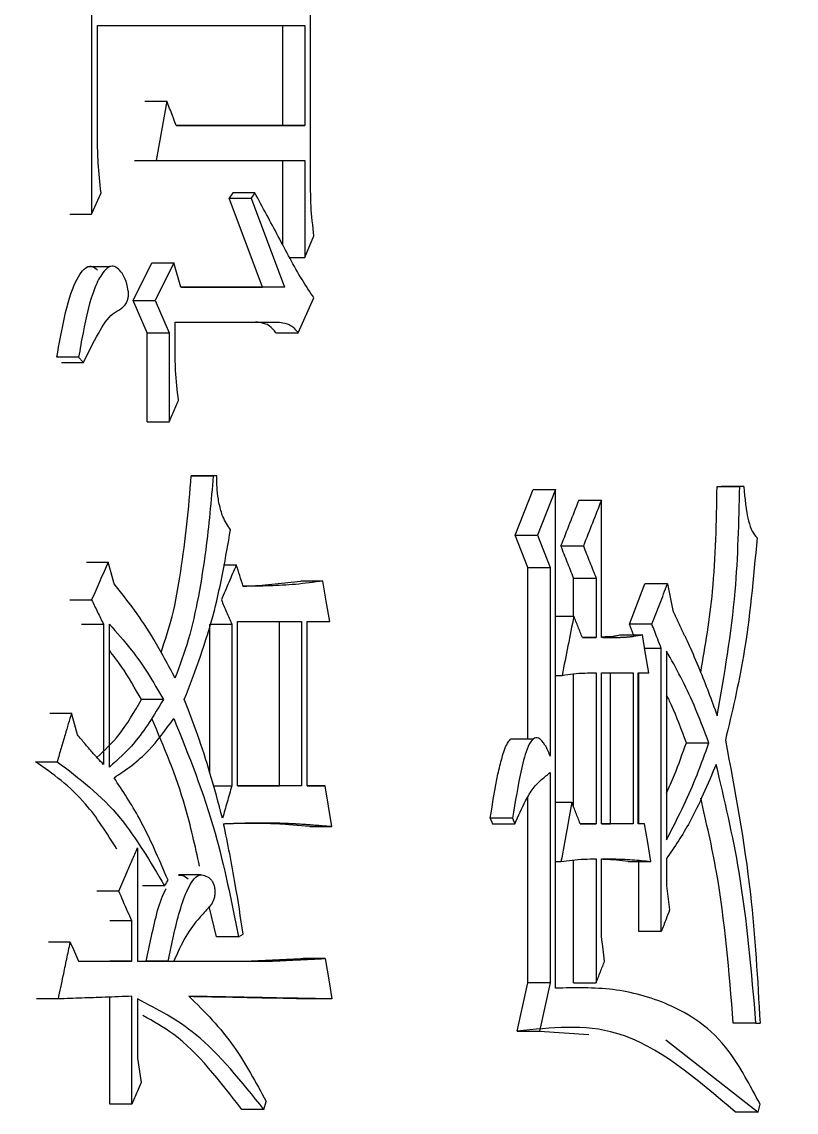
# Model space of a CAD drawing. Header units: millimetres. Extents: x 2180 to 4616, y 795 to 2518.
# Drawn here: x 3053.872 to 3056.977, y 1026.714 to 1031.089 of the extents above; entities that cross this region are included whole.
import ezdxf

# ---------------------------------------------------------------- set-up
doc = ezdxf.new("R2010")
doc.units = ezdxf.units.MM

msp = doc.modelspace()

# ---------------------------------------------------------------- linework, layer by layer
at = {"color": 7, "linetype": 'Continuous', "lineweight": 25}
for p, q in [((3055.0298, 1030.4462), (3055.0298, 1032.0363)), ((3054.1521, 1031.6036), (3054.1521, 1030.3164)), ((3054.1758, 1031.0736), (3055.0071, 1031.0736)), ((3054.1758, 1030.6192), (3054.1758, 1031.0736)), ((3054.9185, 1030.6733), (3054.9185, 1031.0736)), ((3055.0071, 1031.0736), (3055.0071, 1030.6733)), ((3054.3658, 1030.7707), (3054.4537, 1030.7707)), ((3054.4537, 1030.7707), (3054.4115, 1030.5327)), ((3055.0071, 1030.6733), (3054.491, 1030.6733)), ((3054.491, 1030.6733), (3054.9185, 1030.6733)), ((3054.9185, 1030.6733), (3055.0071, 1030.6733)), ((3054.3237, 1030.5327), (3054.4115, 1030.5327)), ((3054.4115, 1030.5327), (3055.0071, 1030.5327)), ((3054.9185, 1030.195), (3054.9185, 1030.5327)), ((3055.0071, 1030.5327), (3055.0071, 1030.1433)), ((3054.1521, 1030.3164), (3054.19, 1030.4029)), ((3054.7177, 1030.4029), (3054.7039, 1030.3813)), ((3054.806, 1030.4029), (3054.7177, 1030.4029)), ((3054.806, 1030.4029), (3054.7922, 1030.3813)), ((3054.7039, 1030.3813), (3054.7922, 1030.3813)), ((3054.8366, 1030.0243), (3054.7039, 1030.3813)), ((3054.7922, 1030.3813), (3054.9251, 1030.0243)), ((3054.0646, 1030.3164), (3054.1521, 1030.3164)), ((3055.0071, 1030.1433), (3055.0434, 1030.2298)), ((3054.947, 1030.1433), (3055.0071, 1030.1433)), ((3054.2239, 1030.1058), (3054.1358, 1030.1058)), ((3054.319, 1029.9702), (3054.3938, 1030.1216)), ((3054.3938, 1030.1216), (3054.4817, 1030.1216)), ((3054.4817, 1030.1216), (3054.4068, 1029.9702)), ((3054.5097, 1030.0243), (3054.4817, 1030.1216)), ((3054.9251, 1030.0243), (3054.5097, 1030.0243)), ((3054.5097, 1030.0243), (3054.8366, 1030.0243)), ((3054.9251, 1030.0243), (3054.8366, 1030.0243)), ((3054.319, 1029.9702), (3054.4068, 1029.9702)), ((3054.3751, 1029.8404), (3054.319, 1029.9702)), ((3054.4068, 1029.9702), (3054.463, 1029.8404)), ((3054.9798, 1029.8404), (3055.0434, 1029.981)), ((3054.4864, 1029.8837), (3054.8976, 1029.8837)), ((3054.4864, 1029.7863), (3054.4864, 1029.8837)), ((3054.8092, 1029.8837), (3054.8976, 1029.8837)), ((3054.3751, 1029.8404), (3054.463, 1029.8404)), ((3054.3751, 1029.4834), (3054.3751, 1029.8404)), ((3054.463, 1029.8404), (3054.463, 1029.4834)), ((3054.0998, 1029.743), (3054.0124, 1029.743)), ((3054.0314, 1029.7214), (3054.1188, 1029.7214)), ((3054.3751, 1029.4834), (3054.463, 1029.4834)), ((3054.5518, 1029.2671), (3054.6399, 1029.2671)), ((3054.6538, 1029.2671), (3054.5657, 1029.2671)), ((3054.6538, 1029.2671), (3054.6399, 1029.2671)), ((3056.6602, 1029.2239), (3056.751, 1029.2239)), ((3056.7674, 1029.2239), (3056.6765, 1029.2239)), ((3056.7674, 1029.2239), (3056.751, 1029.2239)), ((3055.85, 1029.0291), (3055.923, 1029.213)), ((3055.923, 1029.213), (3056.0129, 1029.213)), ((3056.0129, 1029.213), (3055.9398, 1029.0291)), ((3056.0129, 1027.2118), (3056.0129, 1029.213)), ((3056.1964, 1028.6181), (3056.1964, 1029.1698)), ((3055.85, 1029.0291), (3055.9398, 1029.0291)), ((3055.9016, 1028.8993), (3055.85, 1029.0291)), ((3055.9398, 1029.0291), (3055.9914, 1028.8993)), ((3056.0341, 1028.9859), (3056.1241, 1028.9859)), ((3054.1309, 1028.9209), (3054.2184, 1028.9209)), ((3054.681, 1028.9101), (3054.7323, 1028.9101)), ((3055.9016, 1028.8993), (3055.9914, 1028.8993)), ((3055.9016, 1028.2104), (3055.9016, 1028.8993)), ((3055.9914, 1028.8993), (3055.9914, 1028.1421)), ((3055.0796, 1028.8452), (3054.991, 1028.8452)), ((3056.0851, 1028.8561), (3056.1752, 1028.8561)), ((3056.0851, 1028.7046), (3056.0851, 1028.8561)), ((3056.1752, 1028.8561), (3056.1752, 1028.6181)), ((3056.3085, 1028.6722), (3056.3711, 1028.8344)), ((3056.4616, 1028.8344), (3056.3711, 1028.8344)), ((3056.4616, 1028.8344), (3056.4825, 1028.7263)), ((3054.0646, 1028.7695), (3054.152, 1028.7695)), ((3056.0129, 1028.7046), (3056.0857, 1028.7046)), ((3054.1995, 1028.6721), (3054.1995, 1028.1096)), ((3054.2231, 1028.0988), (3054.2231, 1028.6721)), ((3054.6257, 1028.0774), (3054.6257, 1028.6721)), ((3054.7139, 1028.6721), (3054.7139, 1028.0231)), ((3054.7369, 1028.6829), (3054.9934, 1028.683)), ((3054.7369, 1028.0231), (3054.7369, 1028.6829)), ((3054.9048, 1028.0231), (3054.9049, 1028.683)), ((3054.9934, 1028.683), (3054.9934, 1028.0231)), ((3055.0161, 1028.0231), (3055.0161, 1028.683)), ((3055.0161, 1028.683), (3055.1068, 1028.683)), ((3056.3252, 1028.6289), (3056.3085, 1028.6722)), ((3056.3989, 1028.6722), (3056.3085, 1028.6722)), ((3056.1752, 1028.6181), (3056.1199, 1028.6181)), ((3056.1199, 1028.6181), (3056.1752, 1028.6181)), ((3056.2708, 1028.6289), (3056.3611, 1028.6289)), ((3056.4365, 1028.5748), (3056.3701, 1028.5748)), ((3056.4365, 1027.439), (3056.4365, 1028.5748)), ((3056.4574, 1028.564), (3056.4574, 1027.8068)), ((3056.1752, 1028.4775), (3056.1752, 1027.8717)), ((3056.1964, 1027.8717), (3056.1964, 1028.4775)), ((3056.1964, 1028.4775), (3056.3233, 1028.4775)), ((3056.233, 1027.8717), (3056.233, 1028.4775)), ((3056.3233, 1028.4775), (3056.3233, 1027.8717)), ((3056.3443, 1028.4775), (3056.3863, 1028.4775)), ((3056.3443, 1027.8717), (3056.3443, 1028.4775)), ((3056.3461, 1027.8717), (3056.3461, 1028.4775)), ((3056.0129, 1028.4666), (3056.0386, 1028.4666)), ((3056.0851, 1027.9381), (3056.0851, 1028.4729)), ((3053.9838, 1028.3151), (3054.0712, 1028.3151)), ((3055.9224, 1028.2104), (3055.8318, 1028.2104)), ((3056.537, 1028.1962), (3056.6276, 1028.1962)), ((3053.9266, 1028.1204), (3054.0139, 1028.1204)), ((3055.9914, 1028.0772), (3055.9914, 1027.2335)), ((3054.6409, 1028.0231), (3054.7139, 1028.0231)), ((3054.9934, 1028.0231), (3054.7369, 1028.0231)), ((3054.7369, 1028.0231), (3054.9048, 1028.0231)), ((3054.9934, 1028.0231), (3054.9048, 1028.0231)), ((3055.0887, 1028.0231), (3055.0161, 1028.0231)), ((3055.0161, 1028.0231), (3055.0887, 1028.0231)), ((3055.9015, 1027.2335), (3055.9016, 1027.9781)), ((3056.0129, 1027.9582), (3056.0771, 1027.9582)), ((3055.0271, 1027.8608), (3054.9428, 1027.8672)), ((3055.8403, 1027.8933), (3055.7506, 1027.8933)), ((3055.7506, 1027.8933), (3055.7593, 1027.8717)), ((3055.7593, 1027.8717), (3055.849, 1027.8717)), ((3055.8403, 1027.8933), (3055.849, 1027.8717)), ((3056.1752, 1027.8717), (3056.1113, 1027.8717)), ((3056.1113, 1027.8717), (3056.1752, 1027.8717)), ((3056.3233, 1027.8717), (3056.1964, 1027.8717)), ((3056.1964, 1027.8717), (3056.233, 1027.8717)), ((3056.3233, 1027.8717), (3056.233, 1027.8717)), ((3056.3695, 1027.8717), (3056.3443, 1027.8717)), ((3056.3695, 1027.8717), (3056.3443, 1027.8717)), ((3055.0271, 1027.8608), (3055.1158, 1027.8608)), ((3054.2506, 1027.7743), (3054.2487, 1027.7743)), ((3054.3364, 1027.7743), (3054.3363, 1027.32)), ((3056.0129, 1027.7202), (3056.0343, 1027.7202)), ((3056.0851, 1027.2335), (3056.0851, 1027.7262)), ((3056.1752, 1027.7311), (3056.1752, 1027.2335)), ((3056.1964, 1027.4174), (3056.1964, 1027.7311)), ((3056.3043, 1027.7202), (3056.3947, 1027.7202)), ((3056.3461, 1027.439), (3056.3461, 1027.7202)), ((3056.4574, 1027.7311), (3056.4574, 1027.6229)), ((3054.5893, 1027.6664), (3054.5007, 1027.6664)), ((3054.2609, 1027.6012), (3054.1733, 1027.6012)), ((3054.4442, 1027.6228), (3054.3564, 1027.6228)), ((3056.4574, 1027.6229), (3056.4699, 1027.5255)), ((3054.6533, 1027.4173), (3054.624, 1027.5388)), ((3054.3128, 1027.4822), (3054.2252, 1027.4822)), ((3054.3128, 1027.32), (3054.3128, 1027.4822)), ((3054.7415, 1027.4173), (3054.76, 1027.4281)), ((3056.4365, 1027.439), (3056.3461, 1027.439)), ((3054.0664, 1027.3957), (3053.9791, 1027.3957)), ((3054.7415, 1027.4173), (3054.6533, 1027.4173)), ((3054.0997, 1027.32), (3054.3128, 1027.32)), ((3054.0997, 1027.32), (3054.2251, 1027.32)), ((3054.3128, 1027.32), (3054.2251, 1027.32)), ((3054.3363, 1027.32), (3054.4583, 1027.32)), ((3054.3363, 1027.32), (3054.3704, 1027.32)), ((3054.4583, 1027.32), (3054.3704, 1027.32)), ((3054.4588, 1027.32), (3054.7726, 1027.32)), ((3054.4817, 1027.32), (3054.861, 1027.32)), ((3054.7726, 1027.32), (3054.861, 1027.32)), ((3055.0887, 1027.3308), (3055, 1027.3308)), ((3055.8586, 1027.0387), (3055.9015, 1027.2335)), ((3055.9914, 1027.2335), (3055.9015, 1027.2335)), ((3055.9914, 1027.2335), (3055.9484, 1027.0387)), ((3054.0187, 1027.1685), (3053.9314, 1027.1685)), ((3054.2251, 1026.7466), (3054.2251, 1027.1761)), ((3054.3128, 1026.7466), (3054.3128, 1027.1793)), ((3054.3363, 1027.1684), (3054.3363, 1026.9305)), ((3055.1158, 1027.1685), (3055.0271, 1027.1685)), ((3055.8586, 1027.0387), (3055.9484, 1027.0387)), ((3055.9484, 1027.0387), (3056.1465, 1027.0255)), ((3056.8163, 1027.0712), (3056.7254, 1027.0712)), ((3056.8163, 1027.0712), (3056.8326, 1027.0712)), ((3056.4551, 1027.0049), (3056.8245, 1026.7142)), ((3054.3363, 1026.9305), (3054.3505, 1026.8332)), ((3054.3128, 1026.7466), (3054.2251, 1026.7466)), ((3054.8426, 1026.7249), (3054.8518, 1026.7574)), ((3056.8245, 1026.7142), (3056.8326, 1026.7467)), ((3054.8426, 1026.7249), (3054.7543, 1026.7249)), ((3056.8245, 1026.7142), (3056.7335, 1026.7142))]:
    msp.add_line(p, q, dxfattribs=at)
at = {"color": 7, "linetype": 'Continuous', "lineweight": 25, "flags": 128}
for points in [[(3054.8912, 1029.8404), (3054.9136, 1029.8404), (3054.9359, 1029.8404), (3054.9798, 1029.8404)], [(3056.1063, 1029.1698), (3056.1514, 1029.1698), (3056.1964, 1029.1698)], [(3054.242, 1028.8344), (3054.2302, 1028.8777), (3054.2184, 1028.9209)], [(3055.1068, 1028.683), (3055.0932, 1028.7641), (3055.0796, 1028.8452)], [(3054.112, 1028.6721), (3054.1557, 1028.6721), (3054.1995, 1028.6721)], [(3054.6257, 1028.6721), (3054.6698, 1028.6721), (3054.7139, 1028.6721)], [(3056.3863, 1028.4775), (3056.3737, 1028.5532), (3056.3611, 1028.6289)], [(3054.4396, 1028.3693), (3054.4166, 1028.3693), (3054.3936, 1028.3693), (3054.3518, 1028.3693)], [(3054.095, 1028.2286), (3054.0831, 1028.2719), (3054.0712, 1028.3151)], [(3055.1158, 1027.8608), (3055.1023, 1027.942), (3055.0887, 1028.0231)], [(3056.3947, 1027.7202), (3056.3821, 1027.796), (3056.3695, 1027.8717)], [(3054.4442, 1027.6228), (3054.4478, 1027.6283), (3054.4531, 1027.6364), (3054.4583, 1027.6445)], [(3056.2091, 1027.32), (3056.2028, 1027.3687), (3056.1964, 1027.4174)], [(3055.0887, 1027.3308), (3055.0965, 1027.2838), (3055.1044, 1027.2368), (3055.1158, 1027.1685)], [(3056.0851, 1027.2335), (3056.1078, 1027.2335), (3056.1306, 1027.2335), (3056.1752, 1027.2335)]]:
    msp.add_lwpolyline(points, dxfattribs=at)
at = {"color": 7, "linetype": 'Continuous', "lineweight": 25}
for points, knots in [([(2986.7239, 1027.8298), (2989.2843, 1027.8547), (2992.8647, 1027.8895), (2998.1339, 1028.1682), (3002.5984, 1028.5035), (3007.9144, 1029.0692), (3013.4834, 1029.8425), (3019.2969, 1030.8525), (3025.2681, 1032.1086), (3031.3441, 1033.6192), (3037.4821, 1035.3899), (3043.6473, 1037.4241), (3049.8108, 1039.7236), (3055.9477, 1042.2888), (3062.0358, 1045.1192), (3068.0553, 1048.213), (3073.9881, 1051.5676), (3079.8172, 1055.1798), (3085.527, 1059.0453), (3091.1025, 1063.1594), (3096.5298, 1067.5167), (3101.7955, 1072.1109), (3106.8868, 1076.9354), (3111.7917, 1081.9831), (3116.4985, 1087.246), (3120.9963, 1092.716), (3125.2746, 1098.3842), (3129.3233, 1104.2415), (3133.1329, 1110.2781), (3136.6946, 1116.4839), (3139.9998, 1122.8486), (3143.0407, 1129.3611), (3145.8097, 1136.0104), (3148.3002, 1142.7847), (3150.5056, 1149.6724), (3152.4202, 1156.6612), (3154.0388, 1163.7388), (3155.3566, 1170.8925), (3156.3695, 1178.1095), (3157.0739, 1185.3767), (3157.4668, 1192.6809), (3157.5457, 1200.0087), (3157.3087, 1207.3468), (3156.7545, 1214.6815), (3155.8824, 1221.9992), (3154.692, 1229.2862), (3153.1839, 1236.5288), (3151.3589, 1243.7134), (3149.2185, 1250.8262), (3146.7646, 1257.8537), (3143.9998, 1264.7824), (3140.9271, 1271.5987), (3137.5499, 1278.2893), (3133.8723, 1284.8412), (3129.8987, 1291.2412), (3125.6337, 1297.4765), (3121.0825, 1303.5346), (3116.2506, 1309.4029), (3111.1434, 1315.0693), (3105.7669, 1320.5219), (3100.3201, 1325.5695), (3094.8468, 1330.2217), (3089.3885, 1334.4912), (3083.7636, 1338.5335), (3077.9822, 1342.3419), (3072.0547, 1345.9101), (3065.9923, 1349.2321), (3059.8065, 1352.3023), (3053.5098, 1355.1158), (3047.1161, 1357.6678), (3040.641, 1359.9538), (3034.1033, 1361.9701), (3027.5284, 1363.7126), (3020.9555, 1365.1775), (3014.4617, 1366.359), (3008.1722, 1367.2561), (3002.6485, 1367.8395), (2997.7657, 1368.2071), (2992.9416, 1368.4469), (2986.9672, 1368.564), (2981.4504, 1368.4536), (2976.1812, 1368.1819), (2971.7168, 1367.8445), (2966.4007, 1367.2795), (2960.8317, 1366.506), (2955.0182, 1365.496), (2949.047, 1364.2399), (2942.971, 1362.7293), (2936.833, 1360.9586), (2930.6678, 1358.9244), (2924.5043, 1356.6249), (2918.3674, 1354.0597), (2912.2793, 1351.2293), (2906.2598, 1348.1355), (2900.327, 1344.7809), (2894.4979, 1341.1687), (2888.7881, 1337.3032), (2883.2126, 1333.1891), (2877.7853, 1328.8318), (2872.5196, 1324.2376), (2867.4283, 1319.4131), (2862.5234, 1314.3654), (2857.8166, 1309.1025), (2853.3188, 1303.6325), (2849.0405, 1297.9643), (2844.9918, 1292.1071), (2841.1822, 1286.0704), (2837.6204, 1279.8646), (2834.3157, 1273.4998), (2831.2729, 1266.9879), (2828.511, 1260.3364), (2826.1739, 1254.0543), (2824.8954, 1249.9492), (2824.3322, 1248.1407)], [0, 0, 0, 0, 0.0102074, 0.014274, 0.021037, 0.0280561, 0.0355867, 0.0434511, 0.0515783, 0.0599113, 0.0684099, 0.0770439, 0.085791, 0.0946336, 0.1035582, 0.112554, 0.1216124, 0.1307262, 0.1398897, 0.1490979, 0.1583469, 0.1676331, 0.1769537, 0.1863062, 0.1956884, 0.2050985, 0.2145348, 0.2239961, 0.233481, 0.2429885, 0.2525178, 0.262068, 0.2716385, 0.2812287, 0.2908382, 0.3004664, 0.3101132, 0.3197782, 0.3294613, 0.3391624, 0.3488814, 0.3586183, 0.3683733, 0.3781464, 0.387938, 0.3977483, 0.4075776, 0.4174265, 0.4272956, 0.4371854, 0.4470968, 0.4570307, 0.4669882, 0.4769704, 0.486979, 0.4970156, 0.5070822, 0.5171812, 0.5273154, 0.5374882, 0.5477037, 0.5569145, 0.5661226, 0.5753266, 0.5845258, 0.5937191, 0.6029052, 0.6120821, 0.6212471, 0.6303962, 0.6395236, 0.6486197, 0.6576679, 0.6666375, 0.6754633, 0.6839789, 0.6919633, 0.6976055, 0.7035012, 0.7112199, 0.7214273, 0.7254939, 0.7322569, 0.739276, 0.7468066, 0.754671, 0.7627982, 0.7711312, 0.7796298, 0.7882638, 0.7970109, 0.8058535, 0.8147781, 0.8237739, 0.8328323, 0.8419461, 0.8511096, 0.8603178, 0.8695668, 0.878853, 0.8881736, 0.8975261, 0.9069083, 0.9163184, 0.9257547, 0.935216, 0.9447009, 0.9542084, 0.9637377, 0.9732879, 0.9828584, 0.9924486, 1, 1, 1, 1]), ([(3054.491, 1030.6733), (3054.4861, 1030.6863), (3054.4773, 1030.709), (3054.4649, 1030.7415), (3054.4574, 1030.761), (3054.4537, 1030.7707)], [0, 0, 0, 0, 0.400149, 0.700074, 1, 1, 1, 1]), ([(3054.19, 1030.4029), (3054.1853, 1030.4426), (3054.1769, 1030.5138), (3054.1761, 1030.587), (3054.1758, 1030.6192)], [0, 0, 0, 0, 0.558835, 1, 1, 1, 1]), ([(3055.0434, 1030.2298), (3055.0389, 1030.2696), (3055.0308, 1030.3407), (3055.0301, 1030.4139), (3055.0298, 1030.4462)], [0, 0, 0, 0, 0.558835, 1, 1, 1, 1]), ([(3055.0434, 1029.981), (3055.0274, 1030.0051), (3054.9774, 1030.0802), (3054.901, 1030.2282), (3054.8377, 1030.3447), (3054.806, 1030.4029)], [0, 0, 0, 0, 0.190523, 0.595111, 1, 1, 1, 1]), ([(3054.0124, 1029.743), (3054.0219, 1029.7965), (3054.0411, 1029.9038), (3054.0736, 1030.0236), (3054.1095, 1030.0843), (3054.1317, 1030.1071), (3054.1555, 1030.11), (3054.1686, 1030.0987), (3054.1759, 1030.0924)], [0, 0, 0, 0, 0.315119, 0.632838, 0.736213, 0.840182, 0.910106, 1, 1, 1, 1]), ([(3054.1188, 1029.7214), (3054.1385, 1029.7612), (3054.1746, 1029.8342), (3054.2248, 1029.9142), (3054.2635, 1029.9326), (3054.2827, 1029.9478), (3054.2926, 1029.9624), (3054.2981, 1029.9772), (3054.3002, 1029.9927), (3054.2989, 1030.0137), (3054.2925, 1030.0426), (3054.2795, 1030.0747), (3054.2599, 1030.0977), (3054.2398, 1030.1104), (3054.2176, 1030.1056), (3054.1914, 1030.078), (3054.1501, 1029.9967), (3054.1227, 1029.8728), (3054.1055, 1029.7758), (3054.0998, 1029.743)], [0, 0, 0, 0, 0.149443, 0.274042, 0.333076, 0.362754, 0.385188, 0.398021, 0.410985, 0.42602, 0.45239, 0.493257, 0.533496, 0.57286, 0.60517, 0.651682, 0.729284, 0.908686, 1, 1, 1, 1]), ([(3054.8912, 1029.8404), (3054.8827, 1029.851), (3054.8687, 1029.8683), (3054.8466, 1029.878), (3054.828, 1029.8827), (3054.8155, 1029.8834), (3054.8092, 1029.8837)], [0, 0, 0, 0, 0.3429, 0.5628483, 0.7813893, 1, 1, 1, 1]), ([(3054.8976, 1029.8837), (3054.9073, 1029.8831), (3054.9233, 1029.8822), (3054.9452, 1029.8738), (3054.9635, 1029.8621), (3054.9743, 1029.8477), (3054.9798, 1029.8404)], [0, 0, 0, 0, 0.337489, 0.556536, 0.776867, 1, 1, 1, 1]), ([(3054.5004, 1029.57), (3054.4957, 1029.6097), (3054.4874, 1029.6809), (3054.4867, 1029.754), (3054.4864, 1029.7863)], [0, 0, 0, 0, 0.558839, 1, 1, 1, 1]), ([(3054.0998, 1029.743), (3054.1029, 1029.7394), (3054.1093, 1029.7322), (3054.1156, 1029.725), (3054.1188, 1029.7214)], [0, 0, 0, 0, 0.5, 1, 1, 1, 1]), ([(3054.463, 1029.4834), (3054.4683, 1029.4958), (3054.4772, 1029.5164), (3054.4897, 1029.5452), (3054.4968, 1029.5617), (3054.5004, 1029.57)], [0, 0, 0, 0, 0.42835, 0.71417, 1, 1, 1, 1]), ([(3054.4303, 1028.5587), (3054.4463, 1028.6057), (3054.4803, 1028.7057), (3054.5103, 1028.8845), (3054.5357, 1029.073), (3054.5464, 1029.2023), (3054.5518, 1029.2671)], [0, 0, 0, 0, 0.22676, 0.482834, 0.740928, 1, 1, 1, 1]), ([(3054.6399, 1029.2671), (3054.6311, 1029.1672), (3054.6167, 1029.0031), (3054.5816, 1028.7837), (3054.5431, 1028.6067), (3054.5051, 1028.5058), (3054.4863, 1028.4558)], [0, 0, 0, 0, 0.3440816, 0.5653831, 0.7845838, 1, 1, 1, 1]), ([(3054.5657, 1029.2671), (3054.5641, 1029.2671), (3054.5615, 1029.2671), (3054.5579, 1029.2671), (3054.5548, 1029.2671), (3054.5528, 1029.2671), (3054.5518, 1029.2671)], [0, 0, 0, 0, 0.34, 0.56, 0.78, 1, 1, 1, 1]), ([(3054.7092, 1029.0508), (3054.6981, 1029.067), (3054.6794, 1029.094), (3054.663, 1029.1525), (3054.6549, 1029.2084), (3054.6541, 1029.2475), (3054.6538, 1029.2671)], [0, 0, 0, 0, 0.328373, 0.548346, 0.773134, 1, 1, 1, 1]), ([(3056.5948, 1028.4774), (3056.613, 1028.5852), (3056.6533, 1028.8243), (3056.6577, 1029.0822), (3056.6602, 1029.2239)], [0, 0, 0, 0, 0.450697, 1, 1, 1, 1]), ([(3056.6602, 1029.2239), (3056.6632, 1029.2239), (3056.6687, 1029.2239), (3056.6741, 1029.2239), (3056.6765, 1029.2239)], [0, 0, 0, 0, 0.56, 1, 1, 1, 1]), ([(3056.6606, 1028.3044), (3056.6893, 1028.4687), (3056.7408, 1028.764), (3056.7478, 1029.0825), (3056.751, 1029.2239)], [0, 0, 0, 0, 0.55643, 1, 1, 1, 1]), ([(3056.7674, 1029.2239), (3056.7718, 1029.1763), (3056.7778, 1029.1105), (3056.7999, 1029.0415), (3056.8137, 1029.026), (3056.8204, 1029.0183)], [0, 0, 0, 0, 0.571287, 0.789427, 1, 1, 1, 1]), ([(3056.0341, 1028.9859), (3056.0462, 1029.0165), (3056.0703, 1029.0778), (3056.0943, 1029.1391), (3056.1063, 1029.1698)], [0, 0, 0, 0, 0.499999, 1, 1, 1, 1]), ([(3056.1964, 1029.1698), (3056.1844, 1029.1391), (3056.1603, 1029.0778), (3056.1362, 1029.0165), (3056.1241, 1028.9859)], [0, 0, 0, 0, 0.5, 1, 1, 1, 1]), ([(3054.5237, 1028.3693), (3054.5675, 1028.4842), (3054.6465, 1028.6914), (3054.6899, 1028.9401), (3054.7092, 1029.0508)], [0, 0, 0, 0, 0.554843, 1, 1, 1, 1]), ([(3056.8204, 1029.0183), (3056.806, 1028.8572), (3056.7805, 1028.5713), (3056.7199, 1028.3177), (3056.6935, 1028.207)], [0, 0, 0, 0, 0.563683, 1, 1, 1, 1]), ([(3056.0851, 1028.8561), (3056.0766, 1028.8777), (3056.0596, 1028.921), (3056.0426, 1028.9642), (3056.0341, 1028.9859)], [0, 0, 0, 0, 0.5000001, 1, 1, 1, 1]), ([(3056.1241, 1028.9859), (3056.1326, 1028.9642), (3056.1497, 1028.921), (3056.1667, 1028.8777), (3056.1752, 1028.8561)], [0, 0, 0, 0, 0.500001, 1, 1, 1, 1]), ([(3054.2184, 1028.9209), (3054.2074, 1028.8957), (3054.1853, 1028.8452), (3054.1631, 1028.7947), (3054.152, 1028.7695)], [0, 0, 0, 0, 0.499999, 1, 1, 1, 1]), ([(3054.7323, 1028.9101), (3054.7223, 1028.8867), (3054.7023, 1028.8398), (3054.6823, 1028.7929), (3054.6723, 1028.7695)], [0, 0, 0, 0, 0.499999, 1, 1, 1, 1]), ([(3054.76, 1028.8236), (3054.7554, 1028.838), (3054.7462, 1028.8668), (3054.7369, 1028.8957), (3054.7323, 1028.9101)], [0, 0, 0, 0, 0.499999, 1, 1, 1, 1]), ([(3054.4863, 1028.4558), (3054.4587, 1028.5089), (3054.4076, 1028.607), (3054.3246, 1028.7303), (3054.2696, 1028.7996), (3054.242, 1028.8344)], [0, 0, 0, 0, 0.370244, 0.684379, 1, 1, 1, 1]), ([(3054.7594, 1028.8253), (3054.7674, 1028.8254), (3054.8103, 1028.826), (3054.8876, 1028.8333), (3054.9565, 1028.8412), (3054.991, 1028.8452)], [0, 0, 0, 0, 0.102506, 0.551171, 1, 1, 1, 1]), ([(3055.0796, 1028.8452), (3055.0429, 1028.8402), (3054.9718, 1028.8304), (3054.8651, 1028.825), (3054.795, 1028.8241), (3054.76, 1028.8236)], [0, 0, 0, 0, 0.347124, 0.673492, 1, 1, 1, 1]), ([(3056.3989, 1028.6722), (3056.4093, 1028.6992), (3056.4303, 1028.7533), (3056.4512, 1028.8074), (3056.4616, 1028.8344)], [0, 0, 0, 0, 0.499999, 1, 1, 1, 1]), ([(3054.152, 1028.7695), (3054.1599, 1028.7533), (3054.1758, 1028.7208), (3054.1916, 1028.6883), (3054.1995, 1028.6721)], [0, 0, 0, 0, 0.499999, 1, 1, 1, 1]), ([(3054.6723, 1028.7695), (3054.6792, 1028.7533), (3054.6931, 1028.7208), (3054.7069, 1028.6884), (3054.7139, 1028.6721)], [0, 0, 0, 0, 0.499998, 1, 1, 1, 1]), ([(3056.0857, 1028.7046), (3056.0779, 1028.6649), (3056.0622, 1028.5856), (3056.0465, 1028.5063), (3056.0386, 1028.4666)], [0, 0, 0, 0, 0.499999, 1, 1, 1, 1]), ([(3056.1199, 1028.6181), (3056.1142, 1028.6325), (3056.1028, 1028.6613), (3056.0914, 1028.6902), (3056.0857, 1028.7046)], [0, 0, 0, 0, 0.500001, 1, 1, 1, 1]), ([(3056.4825, 1028.7263), (3056.4843, 1028.7224), (3056.487, 1028.7167), (3056.4907, 1028.709), (3056.4934, 1028.7033), (3056.4962, 1028.6975), (3056.4989, 1028.6918), (3056.5017, 1028.686), (3056.5044, 1028.6802), (3056.5071, 1028.6745), (3056.5099, 1028.6687), (3056.5126, 1028.6629), (3056.5162, 1028.6552), (3056.5199, 1028.6475), (3056.5235, 1028.6397), (3056.5262, 1028.6339), (3056.5289, 1028.6281), (3056.5316, 1028.6223), (3056.5343, 1028.6164), (3056.5397, 1028.6047), (3056.5584, 1028.5634), (3056.6018, 1028.466), (3056.6376, 1028.3678), (3056.6606, 1028.3044)], [0, 0, 0, 0, 0.028965, 0.043448, 0.057931, 0.072414, 0.086896, 0.101379, 0.115862, 0.130344, 0.144827, 0.15931, 0.173793, 0.202758, 0.217241, 0.231723, 0.246206, 0.260689, 0.275172, 0.289654, 0.347586, 0.579334, 1, 1, 1, 1]), ([(3054.2231, 1028.6721), (3054.2528, 1028.6388), (3054.306, 1028.579), (3054.3782, 1028.4769), (3054.4191, 1028.4052), (3054.4396, 1028.3693)], [0, 0, 0, 0, 0.385333, 0.691671, 1, 1, 1, 1]), ([(3056.4365, 1028.5748), (3056.4317, 1028.5873), (3056.423, 1028.6098), (3056.4105, 1028.6422), (3056.4027, 1028.6622), (3056.3989, 1028.6722)], [0, 0, 0, 0, 0.384576, 0.692287, 1, 1, 1, 1]), ([(3056.3611, 1028.6289), (3056.3491, 1028.6265), (3056.3342, 1028.6235), (3056.3176, 1028.6214), (3056.3116, 1028.6207), (3056.3071, 1028.6202), (3056.3026, 1028.6198), (3056.2981, 1028.6194), (3056.2921, 1028.6189), (3056.286, 1028.6186), (3056.28, 1028.6183), (3056.2755, 1028.6181), (3056.2709, 1028.6179), (3056.2664, 1028.6178), (3056.2619, 1028.6176), (3056.2558, 1028.6175), (3056.2498, 1028.6175), (3056.2437, 1028.6175), (3056.2392, 1028.6175), (3056.2347, 1028.6175), (3056.2301, 1028.6175), (3056.2256, 1028.6176), (3056.221, 1028.6176), (3056.2172, 1028.6177), (3056.2135, 1028.6177), (3056.2104, 1028.6178), (3056.2074, 1028.6179), (3056.2051, 1028.6179), (3056.2029, 1028.6179), (3056.2, 1028.618), (3056.1978, 1028.618), (3056.1964, 1028.6181)], [0, 0, 0, 0, 0.2197284, 0.2746588, 0.3021238, 0.3295888, 0.3570537, 0.3845187, 0.4119837, 0.4669139, 0.4943788, 0.5218438, 0.5493087, 0.5767736, 0.6042386, 0.6317035, 0.6866335, 0.7140984, 0.7415633, 0.7690282, 0.7964931, 0.8239581, 0.851423, 0.8788879, 0.8926203, 0.9200852, 0.9338177, 0.9475502, 0.9612826, 0.9750151, 1, 1, 1, 1]), ([(3056.2291, 1028.6219), (3056.2287, 1028.6219), (3056.2277, 1028.6218), (3056.2146, 1028.6208), (3056.2031, 1028.6204), (3056.1964, 1028.6201)], [0, 0, 0, 0, 0.206332, 0.536198, 1, 1, 1, 1]), ([(3056.2289, 1028.6219), (3056.2309, 1028.6221), (3056.2342, 1028.6224), (3056.2429, 1028.6235), (3056.2548, 1028.6255), (3056.2655, 1028.6278), (3056.2708, 1028.6289)], [0, 0, 0, 0, 0.142884, 0.237961, 0.618302, 1, 1, 1, 1]), ([(3054.3518, 1028.3693), (3054.3262, 1028.4145), (3054.2854, 1028.4864), (3054.24, 1028.5453), (3054.2231, 1028.5673)], [0, 0, 0, 0, 0.628454, 1, 1, 1, 1]), ([(3056.6276, 1028.1962), (3056.6082, 1028.2474), (3056.5728, 1028.3404), (3056.515, 1028.4614), (3056.4767, 1028.5298), (3056.4574, 1028.564)], [0, 0, 0, 0, 0.378477, 0.688442, 1, 1, 1, 1]), ([(3056.0386, 1028.4666), (3056.0536, 1028.4689), (3056.0839, 1028.4736), (3056.1294, 1028.4764), (3056.1599, 1028.4771), (3056.1752, 1028.4775)], [0, 0, 0, 0, 0.328217, 0.664033, 1, 1, 1, 1]), ([(3056.537, 1028.1962), (3056.5178, 1028.2481), (3056.4928, 1028.3157), (3056.4641, 1028.375), (3056.4574, 1028.3888)], [0, 0, 0, 0, 0.766507, 1, 1, 1, 1]), ([(3054.1734, 1028.1378), (3054.2037, 1028.1658), (3054.2685, 1028.2258), (3054.3228, 1028.3194), (3054.3518, 1028.3693)], [0, 0, 0, 0, 0.467546, 1, 1, 1, 1]), ([(3054.4396, 1028.3693), (3054.4022, 1028.3074), (3054.3358, 1028.1977), (3054.2574, 1028.1289), (3054.2231, 1028.0988)], [0, 0, 0, 0, 0.563444, 1, 1, 1, 1]), ([(3054.6769, 1027.8933), (3054.6605, 1027.9543), (3054.6299, 1028.0682), (3054.5788, 1028.2275), (3054.5421, 1028.3219), (3054.5237, 1028.3693)], [0, 0, 0, 0, 0.365229, 0.681783, 1, 1, 1, 1]), ([(3054.0712, 1028.3151), (3054.0627, 1028.2863), (3054.0489, 1028.2395), (3054.0298, 1028.1745), (3054.0192, 1028.1385), (3054.0139, 1028.1204)], [0, 0, 0, 0, 0.4440621, 0.722031, 1, 1, 1, 1]), ([(3054.242, 1028.0556), (3054.2895, 1028.0878), (3054.3747, 1028.1457), (3054.4488, 1028.2482), (3054.4816, 1028.2936)], [0, 0, 0, 0, 0.556662, 1, 1, 1, 1]), ([(3054.5848, 1027.7011), (3054.567, 1027.7822), (3054.519, 1028.0006), (3054.4421, 1028.1805), (3054.3937, 1028.2936)], [0, 0, 0, 0, 0.371286, 1, 1, 1, 1]), ([(3054.4816, 1028.2936), (3054.5412, 1028.1458), (3054.6484, 1027.8797), (3054.7128, 1027.5596), (3054.7415, 1027.4173)], [0, 0, 0, 0, 0.555385, 1, 1, 1, 1]), ([(3054.1995, 1028.1096), (3054.1844, 1028.1255), (3054.1592, 1028.1522), (3054.1246, 1028.1928), (3054.1049, 1028.2167), (3054.095, 1028.2286)], [0, 0, 0, 0, 0.425102, 0.712508, 1, 1, 1, 1]), ([(3055.9914, 1028.1421), (3055.9846, 1028.1579), (3055.9713, 1028.1892), (3055.947, 1028.2194), (3055.9209, 1028.2152), (3055.8952, 1028.1705), (3055.8672, 1028.0608), (3055.851, 1027.9599), (3055.8403, 1027.8933)], [0, 0, 0, 0, 0.119334, 0.235111, 0.326467, 0.420991, 0.617683, 1, 1, 1, 1]), ([(3055.7506, 1027.8933), (3055.76, 1027.9534), (3055.7731, 1028.0375), (3055.7973, 1028.1368), (3055.8135, 1028.189), (3055.8278, 1028.2054), (3055.8321, 1028.2103)], [0, 0, 0, 0, 0.508152, 0.710253, 0.913976, 1, 1, 1, 1]), ([(3056.4574, 1027.8068), (3056.4814, 1027.8533), (3056.524, 1027.936), (3056.5808, 1028.0664), (3056.612, 1028.1529), (3056.6276, 1028.1962)], [0, 0, 0, 0, 0.391375, 0.694883, 1, 1, 1, 1]), ([(3056.4574, 1027.9942), (3056.4682, 1028.0185), (3056.4965, 1028.082), (3056.5215, 1028.1526), (3056.537, 1028.1962)], [0, 0, 0, 0, 0.3817754, 1, 1, 1, 1]), ([(3056.6935, 1028.207), (3056.7317, 1028.0044), (3056.8002, 1027.6406), (3056.8227, 1027.246), (3056.8326, 1027.0712)], [0, 0, 0, 0, 0.557128, 1, 1, 1, 1]), ([(3054.2536, 1027.77), (3054.2128, 1027.8343), (3054.1146, 1027.989), (3053.996, 1028.0719), (3053.9266, 1028.1204)], [0, 0, 0, 0, 0.415618, 1, 1, 1, 1]), ([(3054.0139, 1028.1204), (3054.1015, 1028.0544), (3054.2591, 1027.9357), (3054.3873, 1027.719), (3054.4442, 1027.6227)], [0, 0, 0, 0, 0.555743, 1, 1, 1, 1]), ([(3056.6565, 1028.1096), (3056.6225, 1028.029), (3056.5621, 1027.8858), (3056.4893, 1027.7781), (3056.4574, 1027.7311)], [0, 0, 0, 0, 0.56329, 1, 1, 1, 1]), ([(3056.8163, 1027.0712), (3056.7986, 1027.2776), (3056.7671, 1027.6435), (3056.6901, 1027.9681), (3056.6565, 1028.1096)], [0, 0, 0, 0, 0.563872, 1, 1, 1, 1]), ([(3054.4583, 1027.6445), (3054.4216, 1027.7305), (3054.3566, 1027.8832), (3054.2768, 1028.0032), (3054.242, 1028.0555)], [0, 0, 0, 0, 0.56336, 1, 1, 1, 1]), ([(3055.849, 1027.8717), (3055.8631, 1027.903), (3055.8862, 1027.9544), (3055.9221, 1028.0158), (3055.9565, 1028.0498), (3055.9798, 1028.0681), (3055.9914, 1028.0772)], [0, 0, 0, 0, 0.3455083, 0.5661755, 0.7836827, 1, 1, 1, 1]), ([(3054.7139, 1028.0231), (3054.7077, 1028.0015), (3054.6954, 1027.9582), (3054.6831, 1027.9149), (3054.6769, 1027.8933)], [0, 0, 0, 0, 0.499999, 1, 1, 1, 1]), ([(3056.0771, 1027.9582), (3056.07, 1027.9186), (3056.0558, 1027.8392), (3056.0415, 1027.7599), (3056.0343, 1027.7202)], [0, 0, 0, 0, 0.499999, 1, 1, 1, 1]), ([(3056.1113, 1027.8717), (3056.1056, 1027.8861), (3056.0942, 1027.9149), (3056.0828, 1027.9438), (3056.0771, 1027.9582)], [0, 0, 0, 0, 0.500001, 1, 1, 1, 1]), ([(3056.7254, 1027.0712), (3056.7084, 1027.2782), (3056.6825, 1027.5954), (3056.6172, 1027.8769), (3056.5945, 1027.9746)], [0, 0, 0, 0, 0.652752, 1, 1, 1, 1]), ([(3054.6815, 1027.8716), (3054.6835, 1027.8717), (3054.6865, 1027.8718), (3054.6905, 1027.872), (3054.6935, 1027.8721), (3054.6965, 1027.8722), (3054.6995, 1027.8723), (3054.7035, 1027.8724), (3054.7075, 1027.8726), (3054.7115, 1027.8727), (3054.7145, 1027.8728), (3054.7175, 1027.8729), (3054.7205, 1027.873), (3054.7245, 1027.8732), (3054.7285, 1027.8733), (3054.7325, 1027.8734), (3054.7355, 1027.8735), (3054.7385, 1027.8736), (3054.7415, 1027.8737), (3054.7445, 1027.8738), (3054.7475, 1027.8739), (3054.7515, 1027.874), (3054.7555, 1027.8741), (3054.7595, 1027.8742), (3054.7635, 1027.8743), (3054.7684, 1027.8745), (3054.7744, 1027.8746), (3054.7804, 1027.8747), (3054.7864, 1027.8749), (3054.7943, 1027.875), (3054.8023, 1027.8752), (3054.8103, 1027.8753), (3054.8162, 1027.8754), (3054.8222, 1027.8754), (3054.8282, 1027.8755), (3054.8341, 1027.8755), (3054.8421, 1027.8755), (3054.85, 1027.8755), (3054.858, 1027.8755), (3054.8639, 1027.8754), (3054.8699, 1027.8753), (3054.8758, 1027.8752), (3054.8818, 1027.8751), (3054.8897, 1027.875), (3054.8976, 1027.8748), (3054.9055, 1027.8745), (3054.9115, 1027.8743), (3054.9174, 1027.8741), (3054.9233, 1027.8739), (3054.9293, 1027.8737), (3054.9372, 1027.8733), (3054.9451, 1027.8729), (3054.953, 1027.8726), (3054.9589, 1027.8722), (3054.9648, 1027.8719), (3054.9707, 1027.8716), (3054.9766, 1027.8712), (3054.9845, 1027.8708), (3054.9924, 1027.8703), (3055.0003, 1027.8697), (3055.0062, 1027.8693), (3055.0121, 1027.8689), (3055.018, 1027.8685), (3055.0239, 1027.8681), (3055.0298, 1027.8677), (3055.0376, 1027.8671), (3055.0455, 1027.8665), (3055.0534, 1027.8659), (3055.0592, 1027.8654), (3055.0651, 1027.865), (3055.071, 1027.8645), (3055.0789, 1027.8639), (3055.0867, 1027.8632), (3055.0945, 1027.8626), (3055.1004, 1027.8621), (3055.1075, 1027.8615), (3055.1126, 1027.8611), (3055.1158, 1027.8608)], [0, 0, 0, 0, 0.0136751, 0.0205126, 0.0273502, 0.0341877, 0.0410253, 0.0478628, 0.0615379, 0.0683754, 0.075213, 0.0820505, 0.0888881, 0.0957256, 0.1094007, 0.1162382, 0.1230758, 0.1299133, 0.1367509, 0.1435884, 0.150426, 0.1572635, 0.1709386, 0.1777761, 0.1846137, 0.1982888, 0.2119638, 0.2256389, 0.239314, 0.2529891, 0.2803393, 0.2940144, 0.3076894, 0.3213645, 0.3350396, 0.3487147, 0.3623898, 0.38974, 0.4034151, 0.4170902, 0.4307653, 0.4444403, 0.4581154, 0.4717905, 0.4991407, 0.5128158, 0.5264909, 0.540166, 0.5538411, 0.5675162, 0.5811912, 0.6085414, 0.6222165, 0.6358916, 0.6495667, 0.6632418, 0.6769169, 0.6905919, 0.7179421, 0.7316172, 0.7452923, 0.7589674, 0.7726425, 0.7863176, 0.7999926, 0.8136677, 0.8410179, 0.854693, 0.8683681, 0.8820432, 0.8957182, 0.9093933, 0.9367435, 0.9504186, 0.9640937, 0.9777687, 1, 1, 1, 1]), ([(3054.76, 1027.4281), (3054.7497, 1027.4953), (3054.7331, 1027.6041), (3054.7059, 1027.7512), (3054.6897, 1027.8315), (3054.6815, 1027.8716)], [0, 0, 0, 0, 0.447142, 0.723428, 1, 1, 1, 1]), ([(3054.7457, 1027.8738), (3054.7734, 1027.8742), (3054.8135, 1027.8748), (3054.8908, 1027.8724), (3054.9261, 1027.8704), (3054.9399, 1027.8695), (3054.9447, 1027.8692), (3054.944, 1027.8692), (3054.9439, 1027.8692)], [0, 0, 0, 0, 0.525395, 0.761068, 0.896543, 0.966679, 0.996284, 1, 1, 1, 1]), ([(3054.2609, 1027.6012), (3054.2718, 1027.6262), (3054.2899, 1027.6675), (3054.315, 1027.7252), (3054.3292, 1027.7579), (3054.3364, 1027.7743)], [0, 0, 0, 0, 0.432645, 0.716322, 1, 1, 1, 1]), ([(3056.0343, 1027.7202), (3056.0493, 1027.7222), (3056.0803, 1027.7264), (3056.1273, 1027.7296), (3056.1592, 1027.7306), (3056.1752, 1027.7311)], [0, 0, 0, 0, 0.317979, 0.65893, 1, 1, 1, 1]), ([(3056.1964, 1027.7311), (3056.2123, 1027.7309), (3056.2535, 1027.7306), (3056.3197, 1027.7277), (3056.3697, 1027.7227), (3056.3947, 1027.7202)], [0, 0, 0, 0, 0.2395488, 0.6196988, 1, 1, 1, 1]), ([(3056.3043, 1027.7202), (3056.2728, 1027.7236), (3056.237, 1027.7274), (3056.2008, 1027.7287), (3056.1964, 1027.7289)], [0, 0, 0, 0, 0.877899, 1, 1, 1, 1]), ([(3054.4583, 1027.32), (3054.4655, 1027.3536), (3054.4874, 1027.455), (3054.5171, 1027.573), (3054.5571, 1027.646), (3054.5804, 1027.6688), (3054.605, 1027.6651), (3054.6237, 1027.6558), (3054.6363, 1027.6408), (3054.6427, 1027.6264), (3054.6459, 1027.6091), (3054.6465, 1027.5905), (3054.6441, 1027.5729), (3054.6365, 1027.5528), (3054.6156, 1027.5286), (3054.5779, 1027.4886), (3054.5274, 1027.4231), (3054.4971, 1027.3548), (3054.4817, 1027.32)], [0, 0, 0, 0, 0.104454, 0.314535, 0.36541, 0.416687, 0.46169, 0.509284, 0.529555, 0.546771, 0.564035, 0.580952, 0.598427, 0.614259, 0.652193, 0.737824, 0.866635, 1, 1, 1, 1]), ([(3054.5007, 1027.6645), (3054.506, 1027.6649), (3054.5193, 1027.6657), (3054.5319, 1027.6562), (3054.5395, 1027.6504)], [0, 0, 0, 0, 0.395285, 1, 1, 1, 1]), ([(3054.3128, 1027.4822), (3054.3074, 1027.4947), (3054.296, 1027.5208), (3054.2787, 1027.5604), (3054.2669, 1027.5876), (3054.2609, 1027.6012)], [0, 0, 0, 0, 0.314654, 0.657326, 1, 1, 1, 1]), ([(3054.3704, 1027.32), (3054.3778, 1027.3534), (3054.4, 1027.4541), (3054.4229, 1027.5621), (3054.4504, 1027.61), (3054.4505, 1027.6102)], [0, 0, 0, 0, 0.330798, 0.996109, 1, 1, 1, 1]), ([(3056.4699, 1027.5255), (3056.4652, 1027.5132), (3056.4572, 1027.4926), (3056.4461, 1027.4637), (3056.4397, 1027.4472), (3056.4365, 1027.439)], [0, 0, 0, 0, 0.428361, 0.714181, 1, 1, 1, 1]), ([(3054.0187, 1027.1685), (3054.0252, 1027.1994), (3054.0364, 1027.2527), (3054.0523, 1027.3285), (3054.0617, 1027.3733), (3054.0664, 1027.3957)], [0, 0, 0, 0, 0.4083, 0.70415, 1, 1, 1, 1]), ([(3054.0664, 1027.3957), (3054.072, 1027.3831), (3054.0831, 1027.3578), (3054.0942, 1027.3326), (3054.0997, 1027.32)], [0, 0, 0, 0, 0.500001, 1, 1, 1, 1]), ([(3054.7726, 1027.32), (3054.798, 1027.3212), (3054.8488, 1027.3236), (3054.9246, 1027.3272), (3054.9749, 1027.3296), (3055, 1027.3308)], [0, 0, 0, 0, 0.333311, 0.666655, 1, 1, 1, 1]), ([(3054.861, 1027.32), (3054.8626, 1027.32), (3054.8658, 1027.3202), (3054.8705, 1027.3204), (3054.8745, 1027.3206), (3054.8785, 1027.3208), (3054.8816, 1027.3209), (3054.8848, 1027.3211), (3054.888, 1027.3212), (3054.892, 1027.3214), (3054.8959, 1027.3216), (3054.8999, 1027.3218), (3054.9031, 1027.322), (3054.907, 1027.3221), (3054.911, 1027.3223), (3054.9157, 1027.3226), (3054.9205, 1027.3228), (3054.9244, 1027.323), (3054.9284, 1027.3232), (3054.9324, 1027.3234), (3054.9387, 1027.3237), (3054.9442, 1027.3239), (3054.9498, 1027.3242), (3054.9537, 1027.3244), (3054.96, 1027.3247), (3054.9663, 1027.325), (3054.9727, 1027.3253), (3054.9774, 1027.3255), (3054.9813, 1027.3257), (3054.9853, 1027.3259), (3054.9892, 1027.3261), (3054.9955, 1027.3264), (3055.0011, 1027.3266), (3055.0066, 1027.3269), (3055.0097, 1027.327), (3055.0137, 1027.3272), (3055.0168, 1027.3274), (3055.0208, 1027.3276), (3055.0239, 1027.3277), (3055.0279, 1027.3279), (3055.031, 1027.328), (3055.0349, 1027.3282), (3055.0381, 1027.3284), (3055.042, 1027.3286), (3055.0452, 1027.3287), (3055.0491, 1027.3289), (3055.0522, 1027.3291), (3055.0562, 1027.3292), (3055.0593, 1027.3294), (3055.0632, 1027.3296), (3055.0664, 1027.3297), (3055.0703, 1027.3299), (3055.0735, 1027.3301), (3055.0774, 1027.3303), (3055.0805, 1027.3304), (3055.0845, 1027.3306), (3055.087, 1027.3307), (3055.0887, 1027.3308)], [0, 0, 0, 0, 0.020805, 0.04161, 0.062415, 0.072817, 0.093622, 0.104024, 0.114427, 0.135232, 0.156036, 0.166439, 0.187244, 0.197646, 0.218451, 0.239256, 0.260061, 0.280866, 0.291268, 0.312073, 0.332878, 0.374488, 0.38489, 0.405695, 0.4265, 0.468109, 0.488914, 0.509719, 0.530524, 0.540926, 0.561731, 0.582536, 0.624146, 0.634548, 0.655353, 0.665756, 0.686561, 0.696963, 0.717768, 0.72817, 0.748975, 0.759378, 0.780182, 0.790585, 0.81139, 0.821792, 0.842597, 0.852999, 0.873804, 0.884207, 0.905012, 0.915414, 0.936219, 0.946621, 0.967426, 0.977829, 1, 1, 1, 1]), ([(3056.1752, 1027.2335), (3056.1808, 1027.2479), (3056.1922, 1027.2767), (3056.2035, 1027.3056), (3056.2091, 1027.32)], [0, 0, 0, 0, 0.499999, 1, 1, 1, 1]), ([(3056.8326, 1026.7467), (3056.7925, 1026.8223), (3056.6857, 1027.0236), (3056.477, 1027.1537), (3056.2425, 1027.2168), (3056.0898, 1027.2134), (3056.0129, 1027.2118)], [0, 0, 0, 0, 0.180534, 0.481185, 0.738841, 1, 1, 1, 1]), ([(3054.3128, 1027.1793), (3054.2772, 1027.178), (3054.2106, 1027.1755), (3054.1125, 1027.1719), (3054.05, 1027.1697), (3054.0187, 1027.1685)], [0, 0, 0, 0, 0.365313, 0.682655, 1, 1, 1, 1]), ([(3054.8426, 1026.7249), (3054.754, 1026.8363), (3054.5963, 1027.0343), (3054.4154, 1027.1276), (3054.3363, 1027.1684)], [0, 0, 0, 0, 0.562636, 1, 1, 1, 1]), ([(3055.1158, 1027.1685), (3055.0803, 1027.1692), (3054.9682, 1027.1713), (3054.7777, 1027.1748), (3054.6208, 1027.1778), (3054.5423, 1027.1793)], [0, 0, 0, 0, 0.188404, 0.594194, 1, 1, 1, 1]), ([(3054.5423, 1027.1793), (3054.605, 1027.1173), (3054.7178, 1027.0058), (3054.8106, 1026.8338), (3054.8518, 1026.7574)], [0, 0, 0, 0, 0.556097, 1, 1, 1, 1]), ([(3055.0271, 1027.1685), (3054.9916, 1027.1692), (3054.8796, 1027.1714), (3054.7189, 1027.1745), (3054.5921, 1027.1768), (3054.5437, 1027.1777)], [0, 0, 0, 0, 0.22316, 0.703037, 1, 1, 1, 1]), ([(3054.7543, 1026.725), (3054.6663, 1026.8392), (3054.5421, 1027.0006), (3054.3994, 1027.0788), (3054.3577, 1027.1017)], [0, 0, 0, 0, 0.707821, 1, 1, 1, 1]), ([(3056.7335, 1026.7142), (3056.578, 1026.8482), (3056.3002, 1027.0874), (3055.9935, 1027.0536), (3055.8586, 1027.0387)], [0, 0, 0, 0, 0.560047, 1, 1, 1, 1]), ([(3054.3505, 1026.8332), (3054.3451, 1026.8208), (3054.3361, 1026.8002), (3054.3236, 1026.7714), (3054.3164, 1026.7549), (3054.3128, 1026.7466)], [0, 0, 0, 0, 0.428361, 0.714181, 1, 1, 1, 1])]:
    msp.add_open_spline(points, degree=3, knots=knots, dxfattribs=at)

doc.saveas('drawing.dxf')
